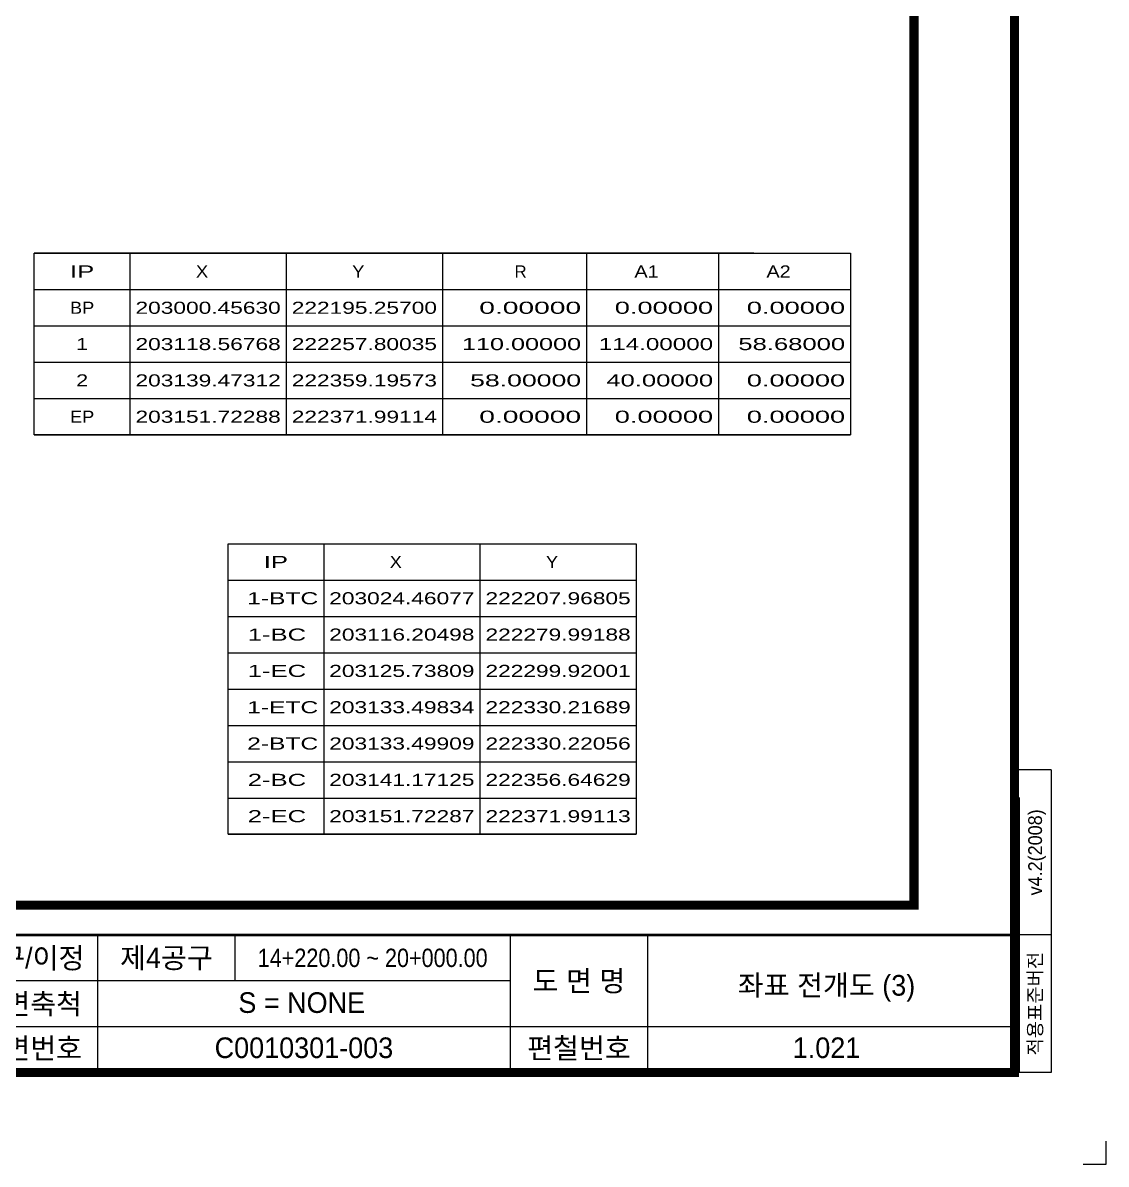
# Model space of a CAD drawing. Header units: millimetres. Extents: x 0 to 841, y 0 to 594.
# Drawn here: x 604.7 to 841, y 0 to 248.9 of the extents above; entities that cross this region are included whole.
import ezdxf
from ezdxf.enums import TextEntityAlignment as Align

# ---------------------------------------------------------------- set-up
doc = ezdxf.new("R2010")
doc.units = ezdxf.units.MM
doc.header["$LTSCALE"] = 10
for name, color, linetype in [('CA-TABL-LIN1', 4, 'Continuous'), ('CA-TABL-LIN2', 1, 'Continuous'), ('CA-TABL-TEX1', 6, 'Continuous'), ('CA-TABL-TEX2', 3, 'Continuous'), ('CX-BORD', 3, 'Continuous'), ('CX-BORD-LIN1', 4, 'Continuous'), ('CX-BORD-LIN2', 3, 'Continuous'), ('CX-BORD-TEX2', 7, 'Continuous'), ('CX-BORD-TEX3', 6, 'Continuous'), ('CX-MISC', 2, 'Continuous'), ('CZ-LIN1', 7, 'Continuous')]:
    doc.layers.add(name, color=color, linetype=linetype)
doc.styles.add('RP2', font='Dotum.ttf')
doc.styles.add('TB_TEXT', font='Dotum.ttf')
doc.styles.add('TB_WBTXT', font='Dotum.ttf')
doc.styles.add('TB_WMTXT', font='Dotum.ttf')

# ---------------------------------------------------------------- blocks, each defined once
blk = doc.blocks.new('CXBLKA1-KHCA-부산~울산409_K2H')
at = {"layer": 'CX-BORD-LIN1', "const_width": 2}
blk.add_lwpolyline([(821, 20), (25, 20), (25, 574), (821, 574)], close=True, dxfattribs=at)
at = {"layer": 'CX-BORD-LIN1'}
for points, const_width in [([(821, 50), (25, 50)], 0.6), ([(711, 20), (711, 50)], 0.3)]:
    blk.add_lwpolyline(points, dxfattribs=dict(at, const_width=const_width))
at = {"layer": 'CX-BORD-LIN2'}
for p, q in [((829, 86.03), (821, 86.03)), ((829, 86.03), (829, 20)), ((822, 80), (822, 20)), ((829, 50), (821, 50)), ((829, 20), (822, 20))]:
    blk.add_line(p, q, dxfattribs=at)
at = {"layer": 'CX-BORD-LIN2', "const_width": 0.3}
for points in [[(621, 20), (621, 50)], [(741, 20), (741, 50)], [(711, 40), (591, 40)], [(821, 30), (591, 30)]]:
    blk.add_lwpolyline(points, dxfattribs=at)
at = {"layer": 'CX-BORD-LIN2'}
blk.add_lwpolyline([(651, 40), (651, 50)], dxfattribs=at)
at = {"layer": 'CX-MISC'}
blk.add_lwpolyline([(836, 0), (841, 0), (841, 5)], dxfattribs=at)
at = {"layer": 'CX-BORD-LIN1', "style": 'TB_TEXT'}
for tag, height, p in [('TR_RNUM4', 3, (310.11, 46.64)), ('TR_RDAT4', 3.5, (342.5, 47)), ('TR_DGN4', 3.5, (484.12, 47)), ('TR_CHK4', 3.5, (524.12, 47)), ('TR_APP4', 3.5, (564.12, 47)), ('TR_RDAT3', 3.5, (342.5, 41)), ('TR_DGN3', 3.5, (484.12, 41)), ('TR_CHK3', 3.5, (524.12, 41)), ('TR_APP3', 3.5, (564.12, 41)), ('TR_RNUM3', 3, (310.11, 40.64)), ('TR_RNUM2', 3, (310.11, 34.64)), ('TR_RDAT2', 3.5, (342.5, 35)), ('TR_DGN2', 3.5, (484.12, 35)), ('TR_CHK2', 3.5, (524.12, 35)), ('TR_APP2', 3.5, (564.12, 35)), ('TR_RNUM1', 3, (310.11, 28.64)), ('TR_RDAT1', 3.5, (342.5, 29)), ('TR_DGN1', 3.5, (484.12, 29)), ('TR_CHK1', 3.5, (524.12, 29)), ('TR_APP1', 3.5, (564.12, 29))]:
    blk.add_attdef(tag, text='', height=height, dxfattribs=at).set_placement(p, align=Align.MIDDLE_CENTER)
for tag, p in [('TR_RCON4', (367.3, 47)), ('TR_RCON3', (367.3, 41)), ('TR_RCON2', (367.3, 35)), ('TR_RCON1', (367.3, 29))]:
    blk.add_attdef(tag, text='', height=3.5, dxfattribs=at).set_placement(p, align=Align.MIDDLE_LEFT)
at = {"layer": 'CX-BORD-LIN2', "style": 'TB_TEXT'}
blk.add_text('적용표준버전', height=3, rotation=90, dxfattribs=at).set_placement((825.5, 35), align=Align.MIDDLE_CENTER)
blk.add_attdef('TD_VERSION', text='', height=3, rotation=90, dxfattribs=at).set_placement((825.5, 68.01), align=Align.MIDDLE_CENTER)
at = {"layer": 'CX-BORD-TEX2', "style": 'TB_WMTXT'}
for tag, height, p in [('TB_CNAME', 5, (40.34, 551.83)), ('TB_CSCOP', 4, (41.63, 543.83))]:
    blk.add_attdef(tag, text='', height=height, dxfattribs=at).set_placement(p, align=Align.BOTTOM_LEFT)
at = {"layer": 'CX-BORD-TEX2', "style": 'TB_WBTXT'}
for tag, height, p in [('TB_MTITIL', 10, (423, 553.33)), ('TB_STITL', 7, (423, 538.33))]:
    blk.add_attdef(tag, text='', height=height, dxfattribs=at).set_placement(p, align=Align.MIDDLE_CENTER)
at = {"layer": 'CX-BORD-TEX3', "style": 'TB_TEXT'}
for s, p in [('공구/이정', (606, 45)), ('도 면 명', (726, 40)), ('도면축척', (606.29, 35)), ('도면번호', (606.29, 25.39)), ('편철번호', (726, 25.39))]:
    blk.add_text(s, height=4.5, dxfattribs=at).set_placement(p, align=Align.MIDDLE)
for tag, height, p in [('TD_DCOMP', 4.5, (242.5, 45)), ('TD_CSECT', 4.5, (636, 45)), ('TD_DNAME_TOP', 4.5, (780, 45)), ('TD_DNAME_MAIN', 4.5, (780, 39.01)), ('TD_HSCAL', 4.5, (651.7, 35.24)), ('TD_VSCAL', 4.5, (680.78, 35.24)), ('TD_CCOMP', 4.5, (242.5, 35)), ('TD_DNAME_BOT', 3, (780, 33.65)), ('TD_CNAME', 4.5, (90, 25.75)), ('TD_FIELD', 4.5, (207.5, 25.53)), ('TD_CSTEP', 4.5, (278.24, 25.53)), ('TD_DWGCODE', 4.5, (666, 25.39)), ('TD_DWGNO', 4.5, (780, 25.39))]:
    blk.add_attdef(tag, text='', height=height, dxfattribs=at).set_placement(p, align=Align.MIDDLE_CENTER)
at = {"layer": 'CX-BORD-TEX3', "style": 'TB_TEXT', "width": 0.9}
blk.add_attdef('TD_CDIST', text='', height=4, dxfattribs=at).set_placement((681, 45), align=Align.MIDDLE_CENTER)

msp = doc.modelspace()

# ---------------------------------------------------------------- linework, layer by layer
at = {"layer": 'CA-TABL-LIN1', "linetype": 'Continuous'}
for p, q in [((607.18, 159.06), (607.18, 198.66)), ((607.18, 198.66), (785.26, 198.66)), ((785.26, 198.66), (785.26, 159.06)), ((607.18, 190.74), (785.26, 190.74)), ((607.18, 159.06), (785.26, 159.06)), ((785.26, 159.06), (607.18, 159.06)), ((649.44, 71.94), (649.44, 135.3)), ((649.44, 135.3), (738.48, 135.3)), ((738.48, 135.3), (738.48, 71.94)), ((649.44, 127.38), (738.48, 127.38)), ((649.44, 71.94), (738.48, 71.94)), ((738.48, 71.94), (649.44, 71.94))]:
    msp.add_line(p, q, dxfattribs=at)
at = {"layer": 'CA-TABL-LIN2', "linetype": 'Continuous'}
for p, q in [((607.18, 198.66), (764.14, 198.66)), ((764.14, 198.66), (607.18, 198.66)), ((628.06, 198.66), (628.06, 159.06)), ((662.14, 198.66), (662.14, 159.06)), ((696.22, 198.66), (696.22, 159.06)), ((727.66, 198.66), (727.66, 159.06)), ((756.46, 198.66), (756.46, 159.06)), ((607.18, 182.82), (785.26, 182.82)), ((607.18, 174.9), (785.26, 174.9)), ((607.18, 166.98), (785.26, 166.98)), ((670.32, 135.3), (670.32, 71.94)), ((704.4, 135.3), (704.4, 71.94)), ((649.44, 119.46), (738.48, 119.46)), ((649.44, 111.54), (738.48, 111.54)), ((649.44, 103.62), (738.48, 103.62)), ((649.44, 95.7), (738.48, 95.7)), ((649.44, 87.78), (738.48, 87.78)), ((649.44, 79.86), (738.48, 79.86))]:
    msp.add_line(p, q, dxfattribs=at)
at = {"layer": 'CZ-LIN1'}
msp.add_lwpolyline([(48.65, 541.03, 2, 2, 0), (48.65, 56.49, 2, 2, 0), (799.09, 56.49, 2, 2, 0), (799.09, 541.03, 2, 2, 0)], format="xyseb", close=True, dxfattribs=at)

# ---------------------------------------------------------------- block references
at = {"layer": 'CX-BORD'}
ref = msp.add_blockref('CXBLKA1-KHCA-부산~울산409_K2H', (0, 0), dxfattribs=at)
ref.add_attrib('TD_DNAME_MAIN', '좌표 전개도 (3)', dxfattribs={"layer": 'CX-BORD-TEX3', "height": 4.5, "style": 'TB_TEXT'}).set_placement((780, 39.01), align=Align.MIDDLE_CENTER)
ref.add_attrib('TD_CSECT', '제4공구', dxfattribs={"layer": 'CX-BORD-TEX3', "height": 4.5, "style": 'TB_TEXT'}).set_placement((636, 45), align=Align.MIDDLE_CENTER)
ref.add_attrib('TD_CDIST', '14+220.00 ~ 20+000.00', dxfattribs={"layer": 'CX-BORD-TEX3', "height": 4, "style": 'TB_TEXT', "width": 0.9}).set_placement((681, 45), align=Align.MIDDLE_CENTER)
ref.add_attrib('TD_HSCAL', 'S = NONE', dxfattribs={"layer": 'CX-BORD-TEX3', "height": 4.5, "style": 'TB_TEXT'}).set_placement((651.7, 35.24), align=Align.MIDDLE_LEFT)
ref.add_attrib('TD_DWGNO', '1.021', dxfattribs={"layer": 'CX-BORD-TEX3', "height": 4.5, "style": 'TB_TEXT'}).set_placement((780, 25.39), align=Align.MIDDLE_CENTER)
ref.add_attrib('TD_DWGCODE', 'C0010301-003', dxfattribs={"layer": 'CX-BORD-TEX3', "height": 4.5, "style": 'TB_TEXT'}).set_placement((666, 25.39), align=Align.MIDDLE_CENTER)
ref.add_attrib('TD_VERSION', 'v4.2(2008)', dxfattribs={"layer": 'CX-BORD-LIN2', "height": 3, "rotation": 90, "style": 'TB_TEXT'}).set_placement((825.5, 68.01), align=Align.MIDDLE_CENTER)

# ---------------------------------------------------------------- texts
at = {"layer": 'CA-TABL-TEX1', "style": 'RP2'}
for s, width, p, p2 in [('IP', 1.598698, (614.98, 193.38), (620.26, 193.38)), ('X', 1.192557, (642.46, 193.38), (645.1, 193.38)), ('Y', 1.196429, (676.54, 193.38), (679.18, 193.38)), ('R', 1.077485, (711.94, 193.38), (714.58, 193.38)), ('A1', 1.151562, (738.1, 193.38), (743.38, 193.38)), ('A2', 1.151562, (766.9, 193.38), (772.18, 193.38)), ('IP', 1.598698, (657.24, 130.02), (662.52, 130.02)), ('X', 1.192557, (684.72, 130.02), (687.36, 130.02)), ('Y', 1.196429, (718.8, 130.02), (721.44, 130.02))]:
    msp.add_text(s, height=2.64, dxfattribs=dict(at, width=width)).set_placement(p, p2, align=Align.FIT)
at = {"layer": 'CA-TABL-TEX2', "style": 'RP2'}
for s, width, p, p2 in [('BP', 1.088626, (614.98, 185.46), (620.26, 185.46)), ('203000.45630', 1.272335, (629.26, 185.46), (660.94, 185.46)), ('222195.25700', 1.272335, (663.34, 185.46), (695.02, 185.46)), ('    0.00000', 1.519873, (697.42, 185.46), (726.46, 185.46)), ('   0.00000', 1.476362, (728.86, 185.46), (755.26, 185.46)), ('   0.00000', 1.476362, (757.66, 185.46), (784.06, 185.46)), ('1', 1.234506, (616.3, 177.54), (618.94, 177.54)), ('203118.56768', 1.272335, (629.26, 177.54), (660.94, 177.54)), ('222257.80035', 1.272335, (663.34, 177.54), (695.02, 177.54)), ('  110.00000', 1.387235, (697.42, 177.54), (726.46, 177.54)), (' 114.00000', 1.339513, (728.86, 177.54), (755.26, 177.54)), ('  58.68000', 1.404612, (757.66, 177.54), (784.06, 177.54)), ('2', 1.234506, (616.3, 169.62), (618.94, 169.62)), ('203139.47312', 1.272335, (629.26, 169.62), (660.94, 169.62)), ('222359.19573', 1.272335, (663.34, 169.62), (695.02, 169.62)), ('   58.00000', 1.450528, (697.42, 169.62), (726.46, 169.62)), ('  40.00000', 1.404612, (728.86, 169.62), (755.26, 169.62)), ('   0.00000', 1.476362, (757.66, 169.62), (784.06, 169.62)), ('EP', 1.132104, (614.98, 161.7), (620.26, 161.7)), ('203151.72288', 1.272335, (629.26, 161.7), (660.94, 161.7)), ('222371.99114', 1.272335, (663.34, 161.7), (695.02, 161.7)), ('    0.00000', 1.519873, (697.42, 161.7), (726.46, 161.7)), ('   0.00000', 1.476362, (728.86, 161.7), (755.26, 161.7)), ('   0.00000', 1.476362, (757.66, 161.7), (784.06, 161.7)), ('  1-BTC', 1.317416, (650.64, 122.1), (669.12, 122.1)), ('203024.46077', 1.272335, (671.52, 122.1), (703.2, 122.1)), ('222207.96805', 1.272335, (705.6, 122.1), (737.28, 122.1)), ('  1-BC', 1.332329, (650.64, 114.18), (666.48, 114.18)), ('203116.20498', 1.272335, (671.52, 114.18), (703.2, 114.18)), ('222279.99188', 1.272335, (705.6, 114.18), (737.28, 114.18)), ('  1-EC', 1.353535, (650.64, 106.26), (666.48, 106.26)), ('203125.73809', 1.272335, (671.52, 106.26), (703.2, 106.26)), ('222299.92001', 1.272335, (705.6, 106.26), (737.28, 106.26)), ('  1-ETC', 1.335145, (650.64, 98.34), (669.12, 98.34)), ('203133.49834', 1.272335, (671.52, 98.34), (703.2, 98.34)), ('222330.21689', 1.272335, (705.6, 98.34), (737.28, 98.34)), ('  2-BTC', 1.317416, (650.64, 90.42), (669.12, 90.42)), ('203133.49909', 1.272335, (671.52, 90.42), (703.2, 90.42)), ('222330.22056', 1.272335, (705.6, 90.42), (737.28, 90.42)), ('  2-BC', 1.332329, (650.64, 82.5), (666.48, 82.5)), ('203141.17125', 1.272335, (671.52, 82.5), (703.2, 82.5)), ('222356.64629', 1.272335, (705.6, 82.5), (737.28, 82.5)), ('  2-EC', 1.353535, (650.64, 74.58), (666.48, 74.58)), ('203151.72287', 1.272335, (671.52, 74.58), (703.2, 74.58)), ('222371.99113', 1.272335, (705.6, 74.58), (737.28, 74.58))]:
    msp.add_text(s, height=2.64, dxfattribs=dict(at, width=width)).set_placement(p, p2, align=Align.FIT)

doc.saveas('drawing.dxf')
